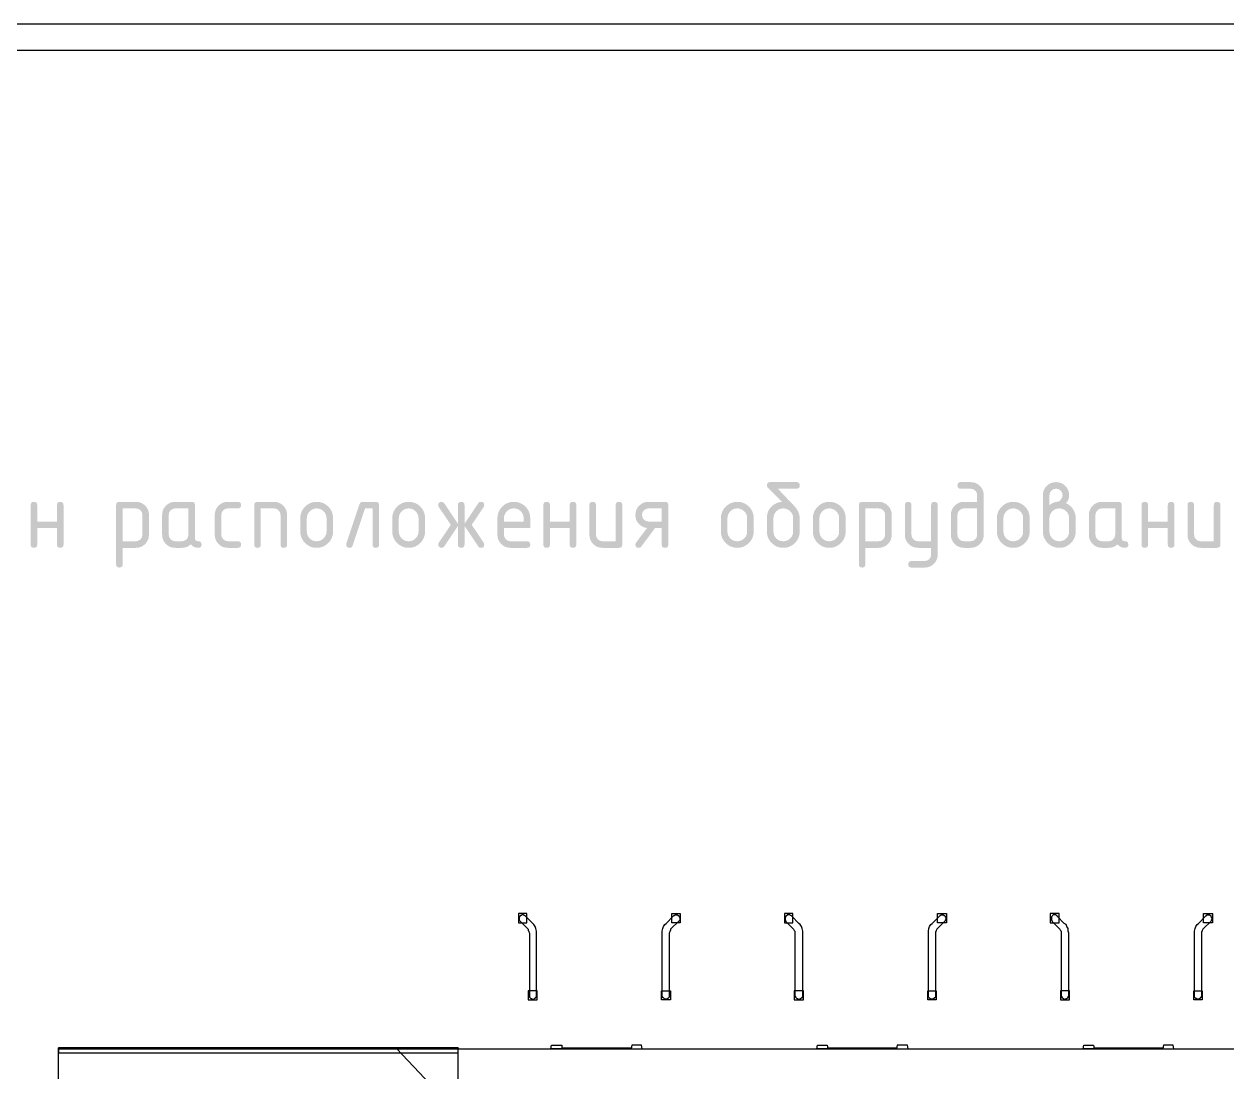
# Model space of a CAD drawing. Header units: millimetres. Extents: x 0 to 420, y 0 to 297.
# Drawn here: x 88 to 166.7, y 228.4 to 296.9 of the extents above; entities that cross this region are included whole.
import ezdxf

# ---------------------------------------------------------------- set-up
doc = ezdxf.new("R2010")
doc.units = ezdxf.units.MM
doc.layers.get('0').update_dxf_attribs({"linetype": 'CONTINUOUS'})

msp = doc.modelspace()

# ---------------------------------------------------------------- hatches: boundary and pattern name
at = {"true_color": 0x000007}
h = msp.add_hatch(color=0, dxfattribs=at)
h.paths.add_polyline_path([(138.743889, 264.611995), (138.743889, 263.752651), (138.724252, 263.537763), (138.665341, 263.339515), (138.567155, 263.157803), (138.429696, 262.992525), (138.26434, 262.855066), (138.082499, 262.75688), (137.884226, 262.697969), (137.66957, 262.678332), (137.454682, 262.697969), (137.256434, 262.75688), (137.074723, 262.855066), (136.909444, 262.992525), (136.771985, 263.157803), (136.6738, 263.339515), (136.614889, 263.537763), (136.595252, 263.752651), (136.595252, 264.611995), (136.603935, 264.768653), (136.629995, 264.914509), (136.673445, 265.049566), (136.734296, 265.173822), (136.812562, 265.287277), (136.908256, 265.389932), (137.021391, 265.481787), (137.151979, 265.562842), (137.374739, 265.655377), (137.581376, 265.686314), (136.637144, 266.630546), (136.605656, 266.683462), (136.595252, 266.757877), (136.608601, 266.853056), (136.64872, 266.921105), (136.715709, 266.961973), (136.809674, 266.975607), (138.532222, 266.975607), (138.626273, 266.962171), (138.693453, 266.921863), (138.73376, 266.854684), (138.747196, 266.760633), (138.73376, 266.666668), (138.693453, 266.599678), (138.626273, 266.55956), (138.532222, 266.54621), (137.31128, 266.54621), (138.392213, 265.409604), (138.545994, 265.220563), (138.655901, 265.024649), (138.721883, 264.82181)], flags=0)
h.paths.add_polyline_path([(138.313941, 263.752651), (138.313941, 264.611995), (138.302073, 264.740661), (138.266536, 264.85956), (138.207436, 264.96864), (138.124874, 265.067851), (138.025673, 265.150412), (137.916652, 265.209513), (137.797917, 265.245049), (137.66957, 265.256917), (137.540586, 265.245049), (137.421523, 265.209513), (137.312383, 265.150412), (137.213164, 265.067851), (137.130688, 264.96864), (137.071777, 264.85956), (137.036431, 264.740661), (137.024648, 264.611995), (137.024648, 263.752651), (137.036327, 263.622642), (137.071364, 263.503019), (137.129758, 263.393836), (137.21151, 263.295142), (137.310212, 263.21339), (137.419456, 263.154996), (137.539242, 263.119959), (137.66957, 263.10828), (137.797917, 263.120062), (137.916652, 263.155409), (138.025673, 263.21432), (138.124874, 263.296796), (138.207436, 263.396006), (138.266536, 263.505086), (138.302073, 263.623985)], flags=0)
h = msp.add_hatch(color=0, dxfattribs=at)
h.paths.add_polyline_path([(150.772899, 266.116262), (150.772899, 263.537677), (150.757198, 263.364044), (150.710129, 263.204467), (150.631745, 263.058946), (150.522096, 262.927482), (150.389804, 262.818324), (150.244283, 262.740482), (150.085533, 262.693852), (149.913554, 262.678332), (149.483606, 262.678332), (149.309655, 262.693956), (149.149914, 262.740895), (149.004333, 262.819254), (148.87286, 262.929135), (148.764021, 263.061117), (148.686342, 263.206534), (148.639773, 263.365388), (148.624262, 263.537677), (148.624262, 264.826969), (148.639877, 265.000602), (148.686756, 265.160179), (148.764951, 265.3057), (148.874513, 265.437165), (149.006504, 265.54609), (149.151981, 265.623958), (149.310998, 265.670716), (149.483606, 265.686314), (150.342951, 265.686314), (150.342951, 266.116262), (150.311945, 266.283694), (150.218927, 266.422186), (150.08071, 266.515204), (149.913554, 266.54621), (149.268632, 266.54621), (149.174581, 266.55956), (149.107402, 266.599678), (149.067094, 266.666668), (149.053658, 266.760633), (149.067094, 266.854684), (149.107402, 266.921863), (149.174581, 266.962171), (149.268632, 266.975607), (149.913554, 266.975607), (150.086877, 266.959906), (150.24635, 266.912837), (150.391975, 266.834452), (150.52375, 266.724804), (150.632675, 266.592822), (150.710543, 266.447405), (150.757301, 266.288551)], flags=0)
h.paths.add_polyline_path([(150.342951, 263.537677), (150.342951, 265.256917), (149.483606, 265.256917), (149.317759, 265.225498), (149.178784, 265.13124), (149.084802, 264.992334), (149.053658, 264.826969), (149.053658, 263.537677), (149.085215, 263.373966), (149.180438, 263.23506), (149.319826, 263.139837), (149.483606, 263.10828), (149.913554, 263.10828), (150.078643, 263.139424), (150.217274, 263.233406), (150.311532, 263.371899)], flags=0)
h = msp.add_hatch(color=0, dxfattribs=at)
h.paths.add_polyline_path([(155.068163, 265.471891), (155.201885, 265.565624), (155.330128, 265.632639), (155.452791, 265.672887), (155.569769, 265.686314), (155.698271, 265.723659), (155.817265, 265.836245), (155.900361, 265.976047), (155.928059, 266.116262), (155.897053, 266.283694), (155.804036, 266.422186), (155.665543, 266.515204), (155.498111, 266.54621), (155.332264, 266.514791), (155.193289, 266.420533), (155.099307, 266.281627), (155.068163, 266.116262)], flags=0)
h.paths.add_polyline_path([(156.142482, 265.598671), (156.28293, 265.527478), (156.408237, 265.437992), (156.51835, 265.330315), (156.61322, 265.204552), (156.68927, 265.066154), (156.74372, 264.921296), (156.776466, 264.769927), (156.787404, 264.611995), (156.787404, 263.752651), (156.767767, 263.536419), (156.708856, 263.337448), (156.61067, 263.155633), (156.473211, 262.990871), (156.307855, 262.854136), (156.126014, 262.756467), (155.927741, 262.697866), (155.713085, 262.678332), (155.496854, 262.697969), (155.297882, 262.75688), (155.116067, 262.855066), (154.951306, 262.992525), (154.81457, 263.157803), (154.716901, 263.339515), (154.6583, 263.537763), (154.638767, 263.752651), (154.638767, 266.116262), (154.654382, 266.289895), (154.701261, 266.449472), (154.779456, 266.594992), (154.889018, 266.726457), (155.021009, 266.835383), (155.166486, 266.91325), (155.325503, 266.960009), (155.498111, 266.975607), (155.671434, 266.959906), (155.830908, 266.912837), (155.976532, 266.834452), (156.108307, 266.724804), (156.217232, 266.592822), (156.2951, 266.447405), (156.341858, 266.288551), (156.357456, 266.116262), (156.34402, 265.961749), (156.303712, 265.82398), (156.236533, 265.702954)], flags=0)
h.paths.add_polyline_path([(156.357456, 263.752651), (156.357456, 264.611995), (156.345691, 264.740661), (156.310465, 264.85956), (156.251881, 264.96864), (156.170043, 265.067851), (156.071358, 265.150412), (155.962235, 265.209513), (155.842776, 265.245049), (155.713085, 265.256917), (155.582757, 265.245049), (155.462971, 265.209513), (155.353727, 265.150412), (155.255025, 265.067851), (155.173273, 264.96864), (155.114879, 264.85956), (155.079842, 264.740661), (155.068163, 264.611995), (155.068163, 263.752651), (155.079842, 263.622642), (155.114879, 263.503019), (155.173273, 263.393836), (155.255025, 263.295142), (155.353727, 263.21339), (155.462971, 263.154996), (155.582757, 263.119959), (155.713085, 263.10828), (155.842776, 263.120062), (155.962235, 263.155409), (156.071358, 263.21432), (156.170043, 263.296796), (156.251881, 263.396006), (156.310465, 263.505086), (156.345691, 263.623985)], flags=0)
for points in [[(88.895272, 263.967625), (88.895272, 262.893306), (88.881836, 262.799255), (88.841529, 262.732076), (88.77435, 262.691768), (88.680298, 262.678332), (88.586333, 262.691768), (88.519344, 262.732076), (88.479225, 262.799255), (88.465876, 262.893306), (88.465876, 265.471891), (88.479225, 265.565624), (88.519344, 265.632639), (88.586333, 265.672887), (88.680298, 265.686314), (88.77435, 265.672887), (88.841529, 265.632639), (88.881836, 265.565624), (88.895272, 265.471891), (88.895272, 264.397573), (90.184565, 264.397573), (90.184565, 265.471891), (90.198001, 265.565624), (90.238308, 265.632639), (90.305488, 265.672887), (90.399539, 265.686314), (90.49359, 265.672887), (90.560769, 265.632639), (90.601077, 265.565624), (90.614513, 265.471891), (90.614513, 262.893306), (90.601077, 262.799255), (90.560769, 262.732076), (90.49359, 262.691768), (90.399539, 262.678332), (90.305488, 262.691768), (90.238308, 262.732076), (90.198001, 262.799255), (90.184565, 262.893306), (90.184565, 263.967625)], [(100.93095, 264.826969), (100.93095, 263.537677), (100.962507, 263.373966), (101.05773, 263.23506), (101.197118, 263.139837), (101.360898, 263.10828), (102.005269, 263.10828), (102.09932, 263.094844), (102.166499, 263.054537), (102.206807, 262.987357), (102.220243, 262.893306), (102.206807, 262.799255), (102.166499, 262.732076), (102.09932, 262.691768), (102.005269, 262.678332), (101.360898, 262.678332), (101.186947, 262.693852), (101.027206, 262.740482), (100.881625, 262.818324), (100.750152, 262.927482), (100.641313, 263.058946), (100.563634, 263.204467), (100.517065, 263.364044), (100.501554, 263.537677), (100.501554, 264.826969), (100.517065, 265.000602), (100.563634, 265.160179), (100.641313, 265.3057), (100.750152, 265.437165), (100.881625, 265.54609), (101.027206, 265.623958), (101.186947, 265.670716), (101.360898, 265.686314), (102.005269, 265.686314), (102.09932, 265.672887), (102.166499, 265.632639), (102.206807, 265.565624), (102.220243, 265.471891), (102.206807, 265.37784), (102.166499, 265.310661), (102.09932, 265.270353), (102.005269, 265.256917), (101.360898, 265.256917), (101.195051, 265.225498), (101.056076, 265.13124), (100.962094, 264.992334)], [(103.082056, 262.893306), (103.082056, 265.471891), (103.095406, 265.565624), (103.135524, 265.632639), (103.202514, 265.672887), (103.296479, 265.686314), (104.371349, 265.686314), (104.543328, 265.670613), (104.702078, 265.623544), (104.847599, 265.54516), (104.979891, 265.435511), (105.089539, 265.303529), (105.167924, 265.158112), (105.214992, 264.999259), (105.230693, 264.826969), (105.230693, 262.893306), (105.217258, 262.799255), (105.17695, 262.732076), (105.109771, 262.691768), (105.01572, 262.678332), (104.921668, 262.691768), (104.854489, 262.732076), (104.814181, 262.799255), (104.800746, 262.893306), (104.800746, 264.826969), (104.76974, 264.994401), (104.676722, 265.132894), (104.538505, 265.225911), (104.371349, 265.256917), (103.511453, 265.256917), (103.511453, 262.893306), (103.498017, 262.799255), (103.45771, 262.732076), (103.39053, 262.691768), (103.296479, 262.678332), (103.202514, 262.691768), (103.135524, 262.732076), (103.095406, 262.799255)], [(110.17088, 265.686314), (111.030225, 265.686314), (111.124276, 265.672887), (111.191455, 265.632639), (111.231763, 265.565624), (111.245199, 265.471891), (111.245199, 262.893306), (111.231763, 262.799255), (111.191455, 262.732076), (111.124276, 262.691768), (111.030225, 262.678332), (110.936173, 262.691768), (110.868994, 262.732076), (110.828686, 262.799255), (110.815251, 262.893306), (110.815251, 265.256917), (110.323567, 265.256917), (109.51328, 262.824956), (109.482059, 262.760653), (109.43797, 262.71485), (109.380963, 262.687445), (109.310984, 262.678332), (109.217019, 262.691975), (109.150029, 262.732903), (109.109911, 262.801115), (109.096561, 262.896614), (109.105932, 262.961657), (109.955906, 265.510476), (109.991046, 265.58725), (110.038588, 265.642217), (110.098533, 265.675273)], [(116.400359, 264.114248), (115.504634, 262.77259), (115.428911, 262.701897), (115.325489, 262.678332), (115.243771, 262.694111), (115.174456, 262.741722), (115.126845, 262.811106), (115.111066, 262.893306), (115.119886, 262.957316), (115.146895, 263.013471), (115.931275, 264.182599), (115.146895, 265.351175), (115.119886, 265.407399), (115.111066, 265.471891), (115.124416, 265.565624), (115.164534, 265.632639), (115.231524, 265.672887), (115.325489, 265.686314), (115.428911, 265.66275), (115.504634, 265.592056), (116.400359, 264.250949), (116.400359, 265.471891), (116.413709, 265.565624), (116.453827, 265.632639), (116.520817, 265.672887), (116.614782, 265.686314), (116.708833, 265.672887), (116.776012, 265.632639), (116.81632, 265.565624), (116.829756, 265.471891), (116.829756, 264.250949), (117.724929, 265.592056), (117.800652, 265.66275), (117.904074, 265.686314), (117.998125, 265.672887), (118.065305, 265.632639), (118.105612, 265.565624), (118.119048, 265.471891), (118.083219, 265.351175), (117.29884, 264.182599), (118.083219, 263.013471), (118.119048, 262.893306), (118.105612, 262.799255), (118.065305, 262.732076), (117.998125, 262.691768), (117.904074, 262.678332), (117.800652, 262.701897), (117.724929, 262.77259), (116.829756, 264.114248), (116.829756, 262.893306), (116.81632, 262.799255), (116.776012, 262.732076), (116.708833, 262.691768), (116.614782, 262.678332), (116.520817, 262.691768), (116.453827, 262.732076), (116.413709, 262.799255), (116.400359, 262.893306)], [(122.415136, 263.967625), (122.415136, 262.893306), (122.4017, 262.799255), (122.361392, 262.732076), (122.294213, 262.691768), (122.200162, 262.678332), (122.106197, 262.691768), (122.039207, 262.732076), (121.999089, 262.799255), (121.985739, 262.893306), (121.985739, 265.471891), (121.999089, 265.565624), (122.039207, 265.632639), (122.106197, 265.672887), (122.200162, 265.686314), (122.294213, 265.672887), (122.361392, 265.632639), (122.4017, 265.565624), (122.415136, 265.471891), (122.415136, 264.397573), (123.704428, 264.397573), (123.704428, 265.471891), (123.717864, 265.565624), (123.758172, 265.632639), (123.825351, 265.672887), (123.919402, 265.686314), (124.013453, 265.672887), (124.080633, 265.632639), (124.12094, 265.565624), (124.134376, 265.471891), (124.134376, 262.893306), (124.12094, 262.799255), (124.080633, 262.732076), (124.013453, 262.691768), (123.919402, 262.678332), (123.825351, 262.691768), (123.758172, 262.732076), (123.717864, 262.799255), (123.704428, 262.893306), (123.704428, 263.967625)], [(127.141629, 265.471891), (127.141629, 262.893306), (127.128193, 262.799255), (127.087885, 262.732076), (127.020706, 262.691768), (126.926655, 262.678332), (125.852336, 262.678332), (125.678385, 262.693852), (125.518644, 262.740482), (125.373063, 262.818324), (125.24159, 262.927482), (125.13275, 263.058946), (125.055072, 263.204467), (125.008503, 263.364044), (124.992991, 263.537677), (124.992991, 265.471891), (125.006341, 265.565624), (125.046459, 265.632639), (125.113449, 265.672887), (125.207414, 265.686314), (125.301465, 265.672887), (125.368645, 265.632639), (125.408952, 265.565624), (125.422388, 265.471891), (125.422388, 263.537677), (125.453945, 263.373966), (125.549168, 263.23506), (125.688556, 263.139837), (125.852336, 263.10828), (126.711681, 263.10828), (126.711681, 265.471891), (126.725117, 265.565624), (126.765424, 265.632639), (126.832604, 265.672887), (126.926655, 265.686314), (127.020706, 265.672887), (127.087885, 265.632639), (127.128193, 265.565624)], [(147.335698, 262.242321), (147.335698, 262.678332), (146.476354, 262.678332), (146.302402, 262.693956), (146.142662, 262.740895), (145.997081, 262.819254), (145.865607, 262.929135), (145.756768, 263.061117), (145.67909, 263.206534), (145.632521, 263.365388), (145.617009, 263.537677), (145.617009, 265.471891), (145.630359, 265.565624), (145.670477, 265.632639), (145.737467, 265.672887), (145.831432, 265.686314), (145.925483, 265.672887), (145.992662, 265.632639), (146.03297, 265.565624), (146.046406, 265.471891), (146.046406, 263.537677), (146.077963, 263.373966), (146.173185, 263.23506), (146.312574, 263.139837), (146.476354, 263.10828), (147.335698, 263.10828), (147.335698, 265.471891), (147.349134, 265.565624), (147.389442, 265.632639), (147.456621, 265.672887), (147.550672, 265.686314), (147.644723, 265.672887), (147.711903, 265.632639), (147.75221, 265.565624), (147.765646, 265.471891), (147.765646, 262.248384), (147.750255, 262.076405), (147.704117, 261.917655), (147.627283, 261.772134), (147.519804, 261.639843), (147.389674, 261.530194), (147.245644, 261.451809), (147.08766, 261.404741), (146.915672, 261.38904), (146.046406, 261.38904), (145.952355, 261.402476), (145.885175, 261.442783), (145.844868, 261.509963), (145.831432, 261.604014), (145.847624, 261.683733), (145.896475, 261.753944), (145.966686, 261.802796), (146.046406, 261.818988), (146.906302, 261.818988), (147.073458, 261.849167), (147.211675, 261.939704), (147.304693, 262.075716)], [(161.516086, 263.967625), (161.516086, 262.893306), (161.50265, 262.799255), (161.462343, 262.732076), (161.395163, 262.691768), (161.301112, 262.678332), (161.207147, 262.691768), (161.140157, 262.732076), (161.100039, 262.799255), (161.086689, 262.893306), (161.086689, 265.471891), (161.100039, 265.565624), (161.140157, 265.632639), (161.207147, 265.672887), (161.301112, 265.686314), (161.395163, 265.672887), (161.462343, 265.632639), (161.50265, 265.565624), (161.516086, 265.471891), (161.516086, 264.397573), (162.805379, 264.397573), (162.805379, 265.471891), (162.818815, 265.565624), (162.859122, 265.632639), (162.926302, 265.672887), (163.020353, 265.686314), (163.114404, 265.672887), (163.181583, 265.632639), (163.221891, 265.565624), (163.235327, 265.471891), (163.235327, 262.893306), (163.221891, 262.799255), (163.181583, 262.732076), (163.114404, 262.691768), (163.020353, 262.678332), (162.926302, 262.691768), (162.859122, 262.732076), (162.818815, 262.799255), (162.805379, 262.893306), (162.805379, 263.967625)], [(166.242579, 265.471891), (166.242579, 262.893306), (166.229143, 262.799255), (166.188836, 262.732076), (166.121656, 262.691768), (166.027605, 262.678332), (164.953287, 262.678332), (164.779335, 262.693852), (164.619595, 262.740482), (164.474013, 262.818324), (164.34254, 262.927482), (164.233701, 263.058946), (164.156023, 263.204467), (164.109453, 263.364044), (164.093942, 263.537677), (164.093942, 265.471891), (164.107292, 265.565624), (164.14741, 265.632639), (164.2144, 265.672887), (164.308365, 265.686314), (164.402416, 265.672887), (164.469595, 265.632639), (164.509903, 265.565624), (164.523339, 265.471891), (164.523339, 263.537677), (164.554896, 263.373966), (164.650118, 263.23506), (164.789507, 263.139837), (164.953287, 263.10828), (165.812631, 263.10828), (165.812631, 265.471891), (165.826067, 265.565624), (165.866375, 265.632639), (165.933554, 265.672887), (166.027605, 265.686314), (166.121656, 265.672887), (166.188836, 265.632639), (166.229143, 265.565624)]]:
    msp.add_hatch(color=0, dxfattribs=at).paths.add_polyline_path(points, flags=0)
h = msp.add_hatch(color=0, dxfattribs=at)
h.paths.add_polyline_path([(94.053631, 265.471891), (94.066981, 265.565624), (94.107099, 265.632639), (94.174089, 265.672887), (94.268054, 265.686314), (95.342923, 265.686314), (95.516246, 265.670716), (95.67572, 265.623958), (95.821344, 265.54609), (95.953119, 265.437165), (96.062044, 265.3057), (96.139912, 265.160179), (96.18667, 265.000602), (96.202268, 264.826969), (96.202268, 263.537677), (96.18667, 263.365388), (96.139912, 263.206534), (96.062044, 263.061117), (95.953119, 262.929135), (95.821344, 262.819254), (95.67572, 262.740895), (95.516246, 262.693956), (95.342923, 262.678332), (94.483028, 262.678332), (94.483028, 261.604014), (94.469592, 261.509963), (94.429284, 261.442783), (94.362105, 261.402476), (94.268054, 261.38904), (94.174089, 261.402476), (94.107099, 261.442783), (94.066981, 261.509963), (94.053631, 261.604014)], flags=0)
h.paths.add_polyline_path([(94.483028, 265.256917), (94.483028, 263.10828), (95.342923, 263.10828), (95.508012, 263.139424), (95.646643, 263.233406), (95.740901, 263.371899), (95.77232, 263.537677), (95.77232, 264.826969), (95.741314, 264.994401), (95.648297, 265.132894), (95.510079, 265.225911), (95.342923, 265.256917)], flags=0)
h = msp.add_hatch(color=0, dxfattribs=at)
h.paths.add_polyline_path([(98.779573, 265.256917), (97.920228, 265.256917), (97.754381, 265.225498), (97.615406, 265.13124), (97.521424, 264.992334), (97.49028, 264.826969), (97.49028, 263.537677), (97.521837, 263.373966), (97.61706, 263.23506), (97.756448, 263.139837), (97.920228, 263.10828), (98.350176, 263.10828), (98.515265, 263.139424), (98.653896, 263.233406), (98.748153, 263.371899), (98.779573, 263.537677)], flags=0)
h.paths.add_polyline_path([(99.638917, 262.893306), (99.62549, 262.799255), (99.585243, 262.732076), (99.518227, 262.691768), (99.424494, 262.678332), (99.281239, 262.692509), (99.151574, 262.735107), (99.035448, 262.806231), (98.93281, 262.905984), (98.807125, 262.806231), (98.668158, 262.735107), (98.515859, 262.692509), (98.350176, 262.678332), (97.920228, 262.678332), (97.746277, 262.693852), (97.586536, 262.740482), (97.440955, 262.818324), (97.309481, 262.927482), (97.200642, 263.058946), (97.122964, 263.204467), (97.076395, 263.364044), (97.060883, 263.537677), (97.060883, 264.826969), (97.076395, 265.000602), (97.122964, 265.160179), (97.200642, 265.3057), (97.309481, 265.437165), (97.440955, 265.54609), (97.586536, 265.623958), (97.746277, 265.670716), (97.920228, 265.686314), (98.994547, 265.686314), (99.088598, 265.672887), (99.155777, 265.632639), (99.196085, 265.565624), (99.209521, 265.471891), (99.209521, 263.322703), (99.22287, 263.228738), (99.262988, 263.161748), (99.329978, 263.12163), (99.423943, 263.10828), (99.517994, 263.094844), (99.585174, 263.054537), (99.625481, 262.987357)], flags=0)
h = msp.add_hatch(color=0, dxfattribs=at)
h.paths.add_polyline_path([(106.089309, 263.752651), (106.089309, 264.611995), (106.108946, 264.826651), (106.167857, 265.024925), (106.266042, 265.206765), (106.403502, 265.372121), (106.56878, 265.509581), (106.750492, 265.607766), (106.94874, 265.666677), (107.163627, 265.686314), (107.38097, 265.666884), (107.580691, 265.608593), (107.762738, 265.511441), (107.927061, 265.375429), (108.063073, 265.211106), (108.160225, 265.029059), (108.218516, 264.829338), (108.237946, 264.611995), (108.237946, 263.752651), (108.218309, 263.537763), (108.159398, 263.339515), (108.061213, 263.157803), (107.923753, 262.992525), (107.758397, 262.855066), (107.576557, 262.75688), (107.378283, 262.697969), (107.163627, 262.678332), (106.94874, 262.697969), (106.750492, 262.75688), (106.56878, 262.855066), (106.403502, 262.992525), (106.266042, 263.157803), (106.167857, 263.339515), (106.108946, 263.537763)], flags=0)
h.paths.add_polyline_path([(107.807998, 263.752651), (107.807998, 264.611995), (107.79613, 264.740661), (107.760594, 264.85956), (107.701493, 264.96864), (107.618931, 265.067851), (107.51973, 265.150412), (107.41071, 265.209513), (107.291974, 265.245049), (107.163627, 265.256917), (107.034643, 265.245049), (106.915581, 265.209513), (106.80644, 265.150412), (106.707221, 265.067851), (106.624746, 264.96864), (106.565834, 264.85956), (106.530488, 264.740661), (106.518706, 264.611995), (106.518706, 263.752651), (106.530384, 263.622642), (106.565421, 263.503019), (106.623815, 263.393836), (106.705568, 263.295142), (106.80427, 263.21339), (106.913513, 263.154996), (107.033299, 263.119959), (107.163627, 263.10828), (107.291974, 263.120062), (107.41071, 263.155409), (107.51973, 263.21432), (107.618931, 263.296796), (107.701493, 263.396006), (107.760594, 263.505086), (107.79613, 263.623985)], flags=0)
h = msp.add_hatch(color=0, dxfattribs=at)
h.paths.add_polyline_path([(112.103814, 263.752651), (112.103814, 264.611995), (112.123451, 264.826651), (112.182362, 265.024925), (112.280547, 265.206765), (112.418007, 265.372121), (112.583285, 265.509581), (112.764997, 265.607766), (112.963245, 265.666677), (113.178132, 265.686314), (113.395475, 265.666884), (113.595196, 265.608593), (113.777243, 265.511441), (113.941566, 265.375429), (114.077578, 265.211106), (114.17473, 265.029059), (114.233021, 264.829338), (114.252451, 264.611995), (114.252451, 263.752651), (114.232814, 263.537763), (114.173903, 263.339515), (114.075718, 263.157803), (113.938258, 262.992525), (113.772902, 262.855066), (113.591062, 262.75688), (113.392788, 262.697969), (113.178132, 262.678332), (112.963245, 262.697969), (112.764997, 262.75688), (112.583285, 262.855066), (112.418007, 262.992525), (112.280547, 263.157803), (112.182362, 263.339515), (112.123451, 263.537763)], flags=0)
h.paths.add_polyline_path([(113.822503, 263.752651), (113.822503, 264.611995), (113.810635, 264.740661), (113.775099, 264.85956), (113.715998, 264.96864), (113.633436, 265.067851), (113.534235, 265.150412), (113.425215, 265.209513), (113.306479, 265.245049), (113.178132, 265.256917), (113.049148, 265.245049), (112.930086, 265.209513), (112.820945, 265.150412), (112.721726, 265.067851), (112.639251, 264.96864), (112.580339, 264.85956), (112.544993, 264.740661), (112.533211, 264.611995), (112.533211, 263.752651), (112.544889, 263.622642), (112.579926, 263.503019), (112.63832, 263.393836), (112.720073, 263.295142), (112.818775, 263.21339), (112.928019, 263.154996), (113.047804, 263.119959), (113.178132, 263.10828), (113.306479, 263.120062), (113.425215, 263.155409), (113.534235, 263.21432), (113.633436, 263.296796), (113.715998, 263.396006), (113.775099, 263.505086), (113.810635, 263.623985)], flags=0)
h = msp.add_hatch(color=0, dxfattribs=at)
h.paths.add_polyline_path([(120.052805, 265.256917), (119.923821, 265.245049), (119.804758, 265.209513), (119.695618, 265.150412), (119.596399, 265.067851), (119.513923, 264.96864), (119.455012, 264.85956), (119.419665, 264.740661), (119.407883, 264.611995), (119.407883, 264.397573), (120.697176, 264.397573), (120.697176, 264.611995), (120.685307, 264.740661), (120.649771, 264.85956), (120.590671, 264.96864), (120.508109, 265.067851), (120.408907, 265.150412), (120.299887, 265.209513), (120.181152, 265.245049)], flags=0)
h.paths.add_polyline_path([(119.407883, 263.967625), (119.407883, 263.537677), (119.43944, 263.373966), (119.534663, 263.23506), (119.674051, 263.139837), (119.837831, 263.10828), (120.91215, 263.10828), (121.006201, 263.094844), (121.07338, 263.054537), (121.113688, 262.987357), (121.127124, 262.893306), (121.113688, 262.799255), (121.07338, 262.732076), (121.006201, 262.691768), (120.91215, 262.678332), (119.837831, 262.678332), (119.66388, 262.693852), (119.504139, 262.740482), (119.358558, 262.818324), (119.227085, 262.927482), (119.118245, 263.058946), (119.040567, 263.204467), (118.993998, 263.364044), (118.978486, 263.537677), (118.978486, 264.611995), (118.998123, 264.826651), (119.057035, 265.024925), (119.15522, 265.206765), (119.292679, 265.372121), (119.457958, 265.509581), (119.639669, 265.607766), (119.837917, 265.666677), (120.052805, 265.686314), (120.270147, 265.666884), (120.469868, 265.608593), (120.651916, 265.511441), (120.816238, 265.375429), (120.952251, 265.211106), (121.049402, 265.029059), (121.107693, 264.829338), (121.127124, 264.611995), (121.127124, 263.967625)], flags=0)
h = msp.add_hatch(color=0, dxfattribs=at)
h.paths.add_polyline_path([(128.765331, 263.974239), (128.606374, 264.006287), (128.461887, 264.063605), (128.331869, 264.146244), (128.21632, 264.254257), (128.121632, 264.380253), (128.054125, 264.517669), (128.013697, 264.666557), (128.000244, 264.826969), (128.015755, 265.000602), (128.062325, 265.160179), (128.140003, 265.3057), (128.248842, 265.437165), (128.380315, 265.54609), (128.525897, 265.623958), (128.685637, 265.670716), (128.859589, 265.686314), (129.933907, 265.686314), (130.027958, 265.672887), (130.095138, 265.632639), (130.135445, 265.565624), (130.148881, 265.471891), (130.148881, 262.893306), (130.135445, 262.799255), (130.095138, 262.732076), (130.027958, 262.691768), (129.933907, 262.678332), (129.839856, 262.691768), (129.772677, 262.732076), (129.732369, 262.799255), (129.718933, 262.893306), (129.718933, 263.967625), (129.282922, 263.967625), (128.387197, 262.765976), (128.311474, 262.700243), (128.214667, 262.678332), (128.120702, 262.691768), (128.053712, 262.732076), (128.013594, 262.799255), (128.000244, 262.893306), (128.010648, 262.963104), (128.042136, 263.023393)], flags=0)
h.paths.add_polyline_path([(128.429641, 264.826969), (128.461198, 264.663258), (128.55642, 264.524352), (128.695809, 264.42913), (128.859589, 264.397573), (129.718933, 264.397573), (129.718933, 265.256917), (128.859589, 265.256917), (128.693742, 265.225498), (128.554767, 265.13124), (128.460784, 264.992334)], flags=0)
h = msp.add_hatch(color=0, dxfattribs=at)
h.paths.add_polyline_path([(133.587999, 263.752651), (133.587999, 264.611995), (133.607636, 264.826651), (133.666547, 265.024925), (133.764733, 265.206765), (133.902192, 265.372121), (134.06747, 265.509581), (134.249182, 265.607766), (134.44743, 265.666677), (134.662318, 265.686314), (134.87966, 265.666884), (135.079381, 265.608593), (135.261428, 265.511441), (135.425751, 265.375429), (135.561763, 265.211106), (135.658915, 265.029059), (135.717206, 264.829338), (135.736636, 264.611995), (135.736636, 263.752651), (135.716999, 263.537763), (135.658088, 263.339515), (135.559903, 263.157803), (135.422444, 262.992525), (135.257088, 262.855066), (135.075247, 262.75688), (134.876973, 262.697969), (134.662318, 262.678332), (134.44743, 262.697969), (134.249182, 262.75688), (134.06747, 262.855066), (133.902192, 262.992525), (133.764733, 263.157803), (133.666547, 263.339515), (133.607636, 263.537763)], flags=0)
h.paths.add_polyline_path([(135.306688, 263.752651), (135.306688, 264.611995), (135.29482, 264.740661), (135.259284, 264.85956), (135.200183, 264.96864), (135.117622, 265.067851), (135.01842, 265.150412), (134.9094, 265.209513), (134.790665, 265.245049), (134.662318, 265.256917), (134.533333, 265.245049), (134.414271, 265.209513), (134.30513, 265.150412), (134.205911, 265.067851), (134.123436, 264.96864), (134.064525, 264.85956), (134.029178, 264.740661), (134.017396, 264.611995), (134.017396, 263.752651), (134.029075, 263.622642), (134.064111, 263.503019), (134.122506, 263.393836), (134.204258, 263.295142), (134.30296, 263.21339), (134.412204, 263.154996), (134.53199, 263.119959), (134.662318, 263.10828), (134.790665, 263.120062), (134.9094, 263.155409), (135.01842, 263.21432), (135.117622, 263.296796), (135.200183, 263.396006), (135.259284, 263.505086), (135.29482, 263.623985)], flags=0)
h = msp.add_hatch(color=0, dxfattribs=at)
h.paths.add_polyline_path([(139.602504, 263.752651), (139.602504, 264.611995), (139.622141, 264.826651), (139.681052, 265.024925), (139.779238, 265.206765), (139.916697, 265.372121), (140.081975, 265.509581), (140.263687, 265.607766), (140.461935, 265.666677), (140.676823, 265.686314), (140.894165, 265.666884), (141.093886, 265.608593), (141.275933, 265.511441), (141.440256, 265.375429), (141.576268, 265.211106), (141.67342, 265.029059), (141.731711, 264.829338), (141.751141, 264.611995), (141.751141, 263.752651), (141.731504, 263.537763), (141.672593, 263.339515), (141.574408, 263.157803), (141.436949, 262.992525), (141.271593, 262.855066), (141.089752, 262.75688), (140.891478, 262.697969), (140.676823, 262.678332), (140.461935, 262.697969), (140.263687, 262.75688), (140.081975, 262.855066), (139.916697, 262.992525), (139.779238, 263.157803), (139.681052, 263.339515), (139.622141, 263.537763)], flags=0)
h.paths.add_polyline_path([(141.321193, 263.752651), (141.321193, 264.611995), (141.309325, 264.740661), (141.273789, 264.85956), (141.214688, 264.96864), (141.132127, 265.067851), (141.032925, 265.150412), (140.923905, 265.209513), (140.80517, 265.245049), (140.676823, 265.256917), (140.547838, 265.245049), (140.428776, 265.209513), (140.319635, 265.150412), (140.220416, 265.067851), (140.137941, 264.96864), (140.07903, 264.85956), (140.043683, 264.740661), (140.031901, 264.611995), (140.031901, 263.752651), (140.04358, 263.622642), (140.078616, 263.503019), (140.137011, 263.393836), (140.218763, 263.295142), (140.317465, 263.21339), (140.426709, 263.154996), (140.546495, 263.119959), (140.676823, 263.10828), (140.80517, 263.120062), (140.923905, 263.155409), (141.032925, 263.21432), (141.132127, 263.296796), (141.214688, 263.396006), (141.273789, 263.505086), (141.309325, 263.623985)], flags=0)
h = msp.add_hatch(color=0, dxfattribs=at)
h.paths.add_polyline_path([(142.609757, 265.471891), (142.623106, 265.565624), (142.663225, 265.632639), (142.730214, 265.672887), (142.824179, 265.686314), (143.899049, 265.686314), (144.072372, 265.670716), (144.231845, 265.623958), (144.37747, 265.54609), (144.509245, 265.437165), (144.61817, 265.3057), (144.696038, 265.160179), (144.742796, 265.000602), (144.758394, 264.826969), (144.758394, 263.537677), (144.742796, 263.365388), (144.696038, 263.206534), (144.61817, 263.061117), (144.509245, 262.929135), (144.37747, 262.819254), (144.231845, 262.740895), (144.072372, 262.693956), (143.899049, 262.678332), (143.039153, 262.678332), (143.039153, 261.604014), (143.025717, 261.509963), (142.98541, 261.442783), (142.918231, 261.402476), (142.824179, 261.38904), (142.730214, 261.402476), (142.663225, 261.442783), (142.623106, 261.509963), (142.609757, 261.604014)], flags=0)
h.paths.add_polyline_path([(143.039153, 265.256917), (143.039153, 263.10828), (143.899049, 263.10828), (144.064138, 263.139424), (144.202769, 263.233406), (144.297027, 263.371899), (144.328446, 263.537677), (144.328446, 264.826969), (144.29744, 264.994401), (144.204422, 265.132894), (144.066205, 265.225911), (143.899049, 265.256917)], flags=0)
h = msp.add_hatch(color=0, dxfattribs=at)
h.paths.add_polyline_path([(151.631514, 263.752651), (151.631514, 264.611995), (151.651151, 264.826651), (151.710062, 265.024925), (151.808248, 265.206765), (151.945707, 265.372121), (152.110985, 265.509581), (152.292697, 265.607766), (152.490945, 265.666677), (152.705833, 265.686314), (152.923175, 265.666884), (153.122896, 265.608593), (153.304943, 265.511441), (153.469266, 265.375429), (153.605278, 265.211106), (153.70243, 265.029059), (153.760721, 264.829338), (153.780151, 264.611995), (153.780151, 263.752651), (153.760514, 263.537763), (153.701603, 263.339515), (153.603418, 263.157803), (153.465959, 262.992525), (153.300603, 262.855066), (153.118762, 262.75688), (152.920488, 262.697969), (152.705833, 262.678332), (152.490945, 262.697969), (152.292697, 262.75688), (152.110985, 262.855066), (151.945707, 262.992525), (151.808248, 263.157803), (151.710062, 263.339515), (151.651151, 263.537763)], flags=0)
h.paths.add_polyline_path([(153.350203, 263.752651), (153.350203, 264.611995), (153.338335, 264.740661), (153.302799, 264.85956), (153.243698, 264.96864), (153.161137, 265.067851), (153.061935, 265.150412), (152.952915, 265.209513), (152.83418, 265.245049), (152.705833, 265.256917), (152.576848, 265.245049), (152.457786, 265.209513), (152.348645, 265.150412), (152.249426, 265.067851), (152.166951, 264.96864), (152.10804, 264.85956), (152.072693, 264.740661), (152.060911, 264.611995), (152.060911, 263.752651), (152.07259, 263.622642), (152.107626, 263.503019), (152.166021, 263.393836), (152.247773, 263.295142), (152.346475, 263.21339), (152.455719, 263.154996), (152.575505, 263.119959), (152.705833, 263.10828), (152.83418, 263.120062), (152.952915, 263.155409), (153.061935, 263.21432), (153.161137, 263.296796), (153.243698, 263.396006), (153.302799, 263.505086), (153.338335, 263.623985)], flags=0)
h = msp.add_hatch(color=0, dxfattribs=at)
h.paths.add_polyline_path([(159.364708, 265.256917), (158.505364, 265.256917), (158.339517, 265.225498), (158.200542, 265.13124), (158.10656, 264.992334), (158.075416, 264.826969), (158.075416, 263.537677), (158.106973, 263.373966), (158.202195, 263.23506), (158.341584, 263.139837), (158.505364, 263.10828), (158.935312, 263.10828), (159.100401, 263.139424), (159.239031, 263.233406), (159.333289, 263.371899), (159.364708, 263.537677)], flags=0)
h.paths.add_polyline_path([(160.224053, 262.893306), (160.210626, 262.799255), (160.170378, 262.732076), (160.103363, 262.691768), (160.00963, 262.678332), (159.866375, 262.692509), (159.73671, 262.735107), (159.620584, 262.806231), (159.517946, 262.905984), (159.392261, 262.806231), (159.253294, 262.735107), (159.100995, 262.692509), (158.935312, 262.678332), (158.505364, 262.678332), (158.331412, 262.693852), (158.171672, 262.740482), (158.026091, 262.818324), (157.894617, 262.927482), (157.785778, 263.058946), (157.7081, 263.204467), (157.661531, 263.364044), (157.646019, 263.537677), (157.646019, 264.826969), (157.661531, 265.000602), (157.7081, 265.160179), (157.785778, 265.3057), (157.894617, 265.437165), (158.026091, 265.54609), (158.171672, 265.623958), (158.331412, 265.670716), (158.505364, 265.686314), (159.579682, 265.686314), (159.673733, 265.672887), (159.740913, 265.632639), (159.78122, 265.565624), (159.794656, 265.471891), (159.794656, 263.322703), (159.808006, 263.228738), (159.848124, 263.161748), (159.915114, 263.12163), (160.009079, 263.10828), (160.10313, 263.094844), (160.17031, 263.054537), (160.210617, 262.987357)], flags=0)
at = {"true_color": 0x0000fc}
h = msp.add_hatch(color=0, dxfattribs=at)
h.paths.add_polyline_path([(127.719667, 229.954667), (123.19, 229.954667), (127.719667, 229.912333)], flags=0)
h.paths.add_polyline_path([(123.19, 229.954667), (127.719667, 229.912333), (123.19, 229.912333)], flags=0)
h = msp.add_hatch(color=0, dxfattribs=at)
h.paths.add_polyline_path([(145.076333, 229.954667), (140.589, 229.954667), (145.076333, 229.912333)], flags=0)
h.paths.add_polyline_path([(140.589, 229.954667), (145.076333, 229.912333), (140.589, 229.912333)], flags=0)
h = msp.add_hatch(color=0, dxfattribs=at)
h.paths.add_polyline_path([(162.475333, 229.954667), (157.988, 229.954667), (162.475333, 229.912333)], flags=0)
h.paths.add_polyline_path([(157.988, 229.954667), (162.475333, 229.912333), (157.988, 229.912333)], flags=0)

# ---------------------------------------------------------------- linework, layer by layer
at = {"color": 0, "true_color": 0x000007}
for points in [[(0.211668, 0), (420.073667, 0), (420.073667, 296.925999), (0.211668, 296.925999)], [(7.239002, 1.735667), (418.338, 1.735667), (418.338, 295.190332), (7.239002, 295.190332)], [(120.904, 238.167333), (120.904, 238.76), (120.353667, 238.76), (120.353667, 238.167333)], [(121.539, 233.426), (121.539, 237.49), (121.539, 237.617), (121.496667, 237.786333), (121.454333, 237.913333), (121.369667, 238.040333), (121.285, 238.125), (120.819333, 238.590667), (120.777, 238.633), (120.734667, 238.633), (120.692333, 238.675333), (120.65, 238.675333), (120.607667, 238.675333), (120.565333, 238.675333), (120.523, 238.633), (120.480667, 238.633), (120.438333, 238.590667), (120.438333, 238.548333), (120.396, 238.506), (120.396, 238.463667), (120.396, 238.421333), (120.396, 238.379), (120.396, 238.336667), (120.438333, 238.294333), (120.480667, 238.252), (120.946333, 237.786333), (120.988667, 237.744), (120.988667, 237.659333), (121.031, 237.617), (121.031, 237.574667), (121.073333, 237.49), (121.073333, 233.426), (121.073333, 233.383667), (121.073333, 233.341333), (121.073333, 233.299), (121.115667, 233.256667), (121.158, 233.214333), (121.200333, 233.214333), (121.242667, 233.172), (121.285, 233.172), (121.327333, 233.172), (121.369667, 233.172), (121.412, 233.214333), (121.454333, 233.256667), (121.496667, 233.256667), (121.496667, 233.299), (121.539, 233.341333), (121.539, 233.383667)], [(129.751667, 233.426), (129.751667, 237.49), (129.751667, 237.617), (129.794, 237.786333), (129.836333, 237.913333), (129.921, 238.040333), (130.005667, 238.125), (130.471333, 238.590667), (130.513667, 238.633), (130.556, 238.633), (130.598333, 238.675333), (130.640667, 238.675333), (130.683, 238.675333), (130.725333, 238.675333), (130.767667, 238.633), (130.81, 238.633), (130.852333, 238.590667), (130.852333, 238.548333), (130.894667, 238.506), (130.894667, 238.463667), (130.894667, 238.421333), (130.894667, 238.379), (130.894667, 238.336667), (130.852333, 238.294333), (130.81, 238.252), (130.344333, 237.786333), (130.302, 237.744), (130.302, 237.659333), (130.259667, 237.617), (130.259667, 237.574667), (130.217333, 237.49), (130.217333, 233.426), (130.217333, 233.383667), (130.217333, 233.341333), (130.217333, 233.299), (130.175, 233.256667), (130.132667, 233.214333), (130.090333, 233.214333), (130.048, 233.172), (130.005667, 233.172), (129.963333, 233.172), (129.921, 233.172), (129.878667, 233.214333), (129.836333, 233.256667), (129.794, 233.256667), (129.794, 233.299), (129.751667, 233.341333), (129.751667, 233.383667)], [(130.386667, 238.167333), (130.386667, 238.76), (130.937, 238.76), (130.937, 238.167333)], [(138.303, 238.167333), (138.303, 238.76), (137.752667, 238.76), (137.752667, 238.167333)], [(138.938, 233.426), (138.938, 237.49), (138.938, 237.617), (138.895667, 237.786333), (138.853333, 237.913333), (138.768667, 238.040333), (138.684, 238.125), (138.218333, 238.590667), (138.176, 238.633), (138.133667, 238.633), (138.091333, 238.675333), (138.049, 238.675333), (138.006667, 238.675333), (137.964333, 238.675333), (137.922, 238.675333), (137.922, 238.633), (137.879667, 238.633), (137.837333, 238.590667), (137.837333, 238.548333), (137.795, 238.506), (137.795, 238.463667), (137.795, 238.421333), (137.795, 238.379), (137.795, 238.336667), (137.837333, 238.294333), (137.837333, 238.252), (138.303, 237.786333), (138.345333, 237.744), (138.387667, 237.659333), (138.43, 237.617), (138.43, 237.574667), (138.43, 237.49), (138.43, 233.426), (138.43, 233.383667), (138.472333, 233.341333), (138.472333, 233.299), (138.514667, 233.256667), (138.557, 233.214333), (138.599333, 233.214333), (138.641667, 233.172), (138.684, 233.172), (138.726333, 233.172), (138.768667, 233.172), (138.768667, 233.214333), (138.811, 233.214333), (138.853333, 233.256667), (138.895667, 233.256667), (138.895667, 233.299), (138.938, 233.341333), (138.938, 233.383667)], [(147.150667, 233.426), (147.150667, 237.49), (147.150667, 237.617), (147.193, 237.786333), (147.235333, 237.913333), (147.32, 238.040333), (147.404667, 238.125), (147.870333, 238.590667), (147.912667, 238.633), (147.955, 238.633), (147.997333, 238.675333), (148.039667, 238.675333), (148.082, 238.675333), (148.124333, 238.675333), (148.166667, 238.633), (148.209, 238.633), (148.251333, 238.590667), (148.251333, 238.548333), (148.293667, 238.506), (148.293667, 238.463667), (148.293667, 238.421333), (148.293667, 238.379), (148.251333, 238.336667), (148.251333, 238.294333), (148.209, 238.252), (147.743333, 237.786333), (147.701, 237.744), (147.658667, 237.659333), (147.658667, 237.617), (147.616333, 237.574667), (147.616333, 237.49), (147.616333, 233.426), (147.616333, 233.383667), (147.616333, 233.341333), (147.616333, 233.299), (147.574, 233.256667), (147.531667, 233.256667), (147.531667, 233.214333), (147.489333, 233.214333), (147.447, 233.172), (147.404667, 233.172), (147.362333, 233.172), (147.32, 233.172), (147.277667, 233.214333), (147.235333, 233.214333), (147.235333, 233.256667), (147.193, 233.256667), (147.150667, 233.299), (147.150667, 233.341333), (147.150667, 233.383667)], [(147.743333, 238.167333), (147.743333, 238.76), (148.336, 238.76), (148.336, 238.167333)], [(155.702, 238.167333), (155.702, 238.76), (155.109333, 238.76), (155.109333, 238.167333)], [(156.337, 233.426), (156.337, 237.49), (156.294667, 237.617), (156.294667, 237.786333), (156.21, 237.913333), (156.167667, 238.040333), (156.040667, 238.125), (155.575, 238.590667), (155.575, 238.633), (155.532667, 238.633), (155.490333, 238.675333), (155.448, 238.675333), (155.405667, 238.675333), (155.363333, 238.675333), (155.321, 238.675333), (155.278667, 238.633), (155.236333, 238.590667), (155.194, 238.548333), (155.194, 238.506), (155.194, 238.463667), (155.194, 238.421333), (155.194, 238.379), (155.194, 238.336667), (155.236333, 238.294333), (155.236333, 238.252), (155.702, 237.786333), (155.744333, 237.744), (155.786667, 237.659333), (155.829, 237.617), (155.829, 237.574667), (155.829, 237.49), (155.829, 233.426), (155.829, 233.383667), (155.871333, 233.341333), (155.871333, 233.299), (155.871333, 233.256667), (155.913667, 233.256667), (155.956, 233.214333), (155.998333, 233.214333), (156.040667, 233.172), (156.083, 233.172), (156.125333, 233.172), (156.167667, 233.214333), (156.21, 233.214333), (156.252333, 233.256667), (156.294667, 233.256667), (156.294667, 233.299), (156.294667, 233.341333), (156.337, 233.383667)], [(164.549667, 233.426), (164.549667, 237.49), (164.549667, 237.617), (164.592, 237.786333), (164.634333, 237.913333), (164.719, 238.040333), (164.803667, 238.125), (165.269333, 238.590667), (165.311667, 238.633), (165.354, 238.633), (165.354, 238.675333), (165.396333, 238.675333), (165.438667, 238.675333), (165.481, 238.675333), (165.523333, 238.675333), (165.565667, 238.633), (165.608, 238.633), (165.608, 238.590667), (165.650333, 238.548333), (165.650333, 238.506), (165.692667, 238.463667), (165.692667, 238.421333), (165.692667, 238.379), (165.650333, 238.336667), (165.650333, 238.294333), (165.608, 238.252), (165.142333, 237.786333), (165.1, 237.744), (165.057667, 237.659333), (165.057667, 237.617), (165.015333, 237.574667), (165.015333, 237.49), (165.015333, 233.426), (165.015333, 233.383667), (165.015333, 233.341333), (164.973, 233.299), (164.973, 233.256667), (164.930667, 233.256667), (164.930667, 233.214333), (164.888333, 233.214333), (164.846, 233.172), (164.803667, 233.172), (164.761333, 233.172), (164.719, 233.172), (164.676667, 233.214333), (164.634333, 233.214333), (164.592, 233.256667), (164.549667, 233.299), (164.549667, 233.341333), (164.549667, 233.383667)], [(165.142333, 238.167333), (165.142333, 238.76), (165.735, 238.76), (165.735, 238.167333)], [(121.581333, 233.129667), (121.581333, 233.722333), (120.988667, 233.722333), (120.988667, 233.129667)], [(129.709333, 233.129667), (129.709333, 233.722333), (130.302, 233.722333), (130.302, 233.129667)], [(138.980333, 233.129667), (138.980333, 233.722333), (138.387667, 233.722333), (138.387667, 233.129667)], [(147.108333, 233.129667), (147.108333, 233.722333), (147.658667, 233.722333), (147.658667, 233.129667)], [(156.379333, 233.129667), (156.379333, 233.722333), (155.786667, 233.722333), (155.786667, 233.129667)], [(164.507333, 233.129667), (164.507333, 233.722333), (165.057667, 233.722333), (165.057667, 233.129667)], [(116.416667, 229.912333), (90.297, 229.912333), (90.297, 229.997), (116.416667, 229.997), (116.416667, 229.912333), (90.297, 229.912333), (90.297, 229.997), (116.416667, 229.997), (116.416667, 229.912333), (90.297, 229.912333), (90.297, 229.997), (116.416667, 229.997), (116.416667, 229.912333), (90.297, 229.912333), (90.297, 229.997), (116.416667, 229.997), (116.416667, 229.912333), (116.416667, 229.997), (90.297, 229.997), (90.297, 229.912333)], [(90.297, 229.997), (90.297, 229.954667), (90.297, 229.912333), (90.339333, 229.912333), (90.339333, 229.954667), (90.339333, 229.997)], [(116.416667, 229.785333), (116.416667, 229.912333), (90.297, 229.912333), (90.297, 229.658333), (116.416667, 229.658333)], [(92.964, 229.912333), (92.964, 229.997), (92.879333, 229.997), (92.879333, 229.912333)], [(95.546333, 229.912333), (95.546333, 229.997), (95.504, 229.997), (95.504, 229.912333)], [(98.171, 229.912333), (98.171, 229.997), (98.128667, 229.997), (98.128667, 229.912333)], [(100.795667, 229.912333), (100.795667, 229.997), (100.711, 229.997), (100.711, 229.912333)], [(103.378, 229.912333), (103.378, 229.997), (103.335667, 229.997), (103.335667, 229.912333)], [(106.002667, 229.912333), (106.002667, 229.997), (105.960333, 229.997), (105.960333, 229.912333)], [(108.627333, 229.912333), (108.627333, 229.997), (108.542667, 229.997), (108.542667, 229.912333)], [(111.209667, 229.912333), (111.209667, 229.997), (111.167333, 229.997), (111.167333, 229.912333)], [(113.834333, 229.912333), (113.834333, 229.997), (113.749667, 229.997), (113.749667, 229.912333)], [(116.416667, 229.997), (116.374333, 229.997), (116.374333, 229.954667), (116.374333, 229.912333), (116.416667, 229.912333), (116.416667, 229.954667)], [(116.416667, 229.912333), (377.994333, 229.912333), (377.994333, 221.276333), (116.416667, 221.276333)], [(122.470333, 229.912333), (122.512667, 230.166333), (122.555, 230.166333), (123.147667, 230.166333), (123.19, 230.166333), (123.19, 229.912333)], [(123.19, 229.954667), (123.782667, 229.954667)], [(123.782667, 229.954667), (124.375333, 229.954667), (123.782667, 229.954667), (123.19, 229.954667)], [(123.19, 229.954667), (127.719667, 229.954667), (127.719667, 229.912333), (123.19, 229.912333)], [(124.375333, 229.954667), (124.968, 229.954667), (124.375333, 229.954667), (123.486333, 229.954667), (124.375333, 229.954667), (124.968, 229.954667), (124.375333, 229.954667), (123.486333, 229.954667)], [(124.968, 229.954667), (125.518333, 229.954667), (124.968, 229.954667), (124.079, 229.954667)], [(125.518333, 229.954667), (126.111, 229.954667), (125.518333, 229.954667), (124.671667, 229.954667)], [(126.111, 229.954667), (126.703667, 229.954667), (126.111, 229.954667), (125.222, 229.954667)], [(126.703667, 229.954667), (127.254, 229.954667), (126.703667, 229.954667), (125.814667, 229.954667)], [(127.254, 229.954667), (127.719667, 229.954667), (127.254, 229.954667), (126.407333, 229.954667)], [(127.719667, 229.954667), (127.550333, 229.954667), (127.719667, 229.954667), (126.957667, 229.954667)], [(128.439333, 229.912333), (128.397, 230.166333), (128.354667, 230.166333), (127.762, 230.166333), (127.719667, 229.912333)], [(139.869333, 229.912333), (139.911667, 230.166333), (139.954, 230.166333), (140.546667, 230.166333), (140.589, 229.912333)], [(140.589, 229.954667), (141.181667, 229.954667)], [(141.181667, 229.954667), (141.774333, 229.954667), (141.181667, 229.954667), (140.589, 229.954667)], [(140.589, 229.954667), (145.076333, 229.954667), (145.076333, 229.912333), (140.589, 229.912333)], [(141.774333, 229.954667), (142.324667, 229.954667), (141.774333, 229.954667), (140.885333, 229.954667), (141.774333, 229.954667), (142.324667, 229.954667), (141.774333, 229.954667), (140.885333, 229.954667)], [(142.324667, 229.954667), (142.917333, 229.954667), (142.324667, 229.954667), (141.478, 229.954667)], [(142.917333, 229.954667), (143.51, 229.954667), (142.917333, 229.954667), (142.070667, 229.954667)], [(143.51, 229.954667), (144.060333, 229.954667), (143.51, 229.954667), (142.621, 229.954667)], [(144.060333, 229.954667), (144.653, 229.954667), (144.060333, 229.954667), (143.213667, 229.954667)], [(144.653, 229.954667), (145.076333, 229.954667), (144.653, 229.954667), (143.806333, 229.954667)], [(145.076333, 229.954667), (144.949333, 229.954667), (145.076333, 229.954667), (144.356667, 229.954667)], [(145.838333, 229.912333), (145.796, 230.166333), (145.753667, 230.166333), (145.161, 230.166333), (145.118667, 230.166333), (145.076333, 229.912333)], [(157.268333, 229.912333), (157.310667, 230.166333), (157.353, 230.166333), (157.903333, 230.166333), (157.945667, 230.166333), (157.988, 229.912333)], [(157.988, 229.954667), (158.580667, 229.954667)], [(158.580667, 229.954667), (159.131, 229.954667), (158.580667, 229.954667), (157.988, 229.954667)], [(157.988, 229.954667), (162.475333, 229.954667), (162.475333, 229.912333), (157.988, 229.912333)], [(159.131, 229.954667), (159.723667, 229.954667), (159.131, 229.954667), (158.284333, 229.954667), (159.131, 229.954667), (159.723667, 229.954667), (159.131, 229.954667), (158.284333, 229.954667)], [(159.723667, 229.954667), (160.316333, 229.954667), (159.723667, 229.954667), (158.877, 229.954667)], [(160.316333, 229.954667), (160.909, 229.954667), (160.316333, 229.954667), (159.427333, 229.954667)], [(160.909, 229.954667), (161.459333, 229.954667), (160.909, 229.954667), (160.02, 229.954667)], [(161.459333, 229.954667), (162.052, 229.954667), (161.459333, 229.954667), (160.612667, 229.954667)], [(162.052, 229.954667), (162.475333, 229.954667), (162.052, 229.954667), (161.163, 229.954667)], [(162.475333, 229.954667), (162.348333, 229.954667), (162.475333, 229.954667), (161.755667, 229.954667)], [(163.195, 229.912333), (163.152667, 230.166333), (162.56, 230.166333), (162.517667, 230.166333), (162.475333, 229.912333)]]:
    msp.add_lwpolyline(points, close=True, dxfattribs=at)
for points in [[(90.297, 221.488), (90.297, 229.912333)], [(90.297, 221.488), (116.416667, 221.488), (116.416667, 229.912333), (90.297, 229.912333)], [(98.806, 229.912333), (99.017667, 229.912333)], [(107.484333, 229.912333), (107.696, 229.912333)], [(116.416667, 225.679), (112.395, 229.912333)], [(116.162667, 221.488), (116.289667, 221.488), (116.416667, 221.488), (116.416667, 225.679), (116.416667, 229.912333), (116.162667, 229.912333)]]:
    msp.add_lwpolyline(points, dxfattribs=at)
at = {"color": 0, "true_color": 0x0000fc}
for points in [[(127.719667, 229.954667), (123.19, 229.954667), (127.719667, 229.912333)], [(123.19, 229.954667), (127.719667, 229.912333), (123.19, 229.912333)], [(145.076333, 229.954667), (140.589, 229.954667), (145.076333, 229.912333)], [(140.589, 229.954667), (145.076333, 229.912333), (140.589, 229.912333)], [(162.475333, 229.954667), (157.988, 229.954667), (162.475333, 229.912333)], [(157.988, 229.954667), (162.475333, 229.912333), (157.988, 229.912333)]]:
    msp.add_lwpolyline(points, close=True, dxfattribs=at)

doc.saveas('drawing.dxf')
